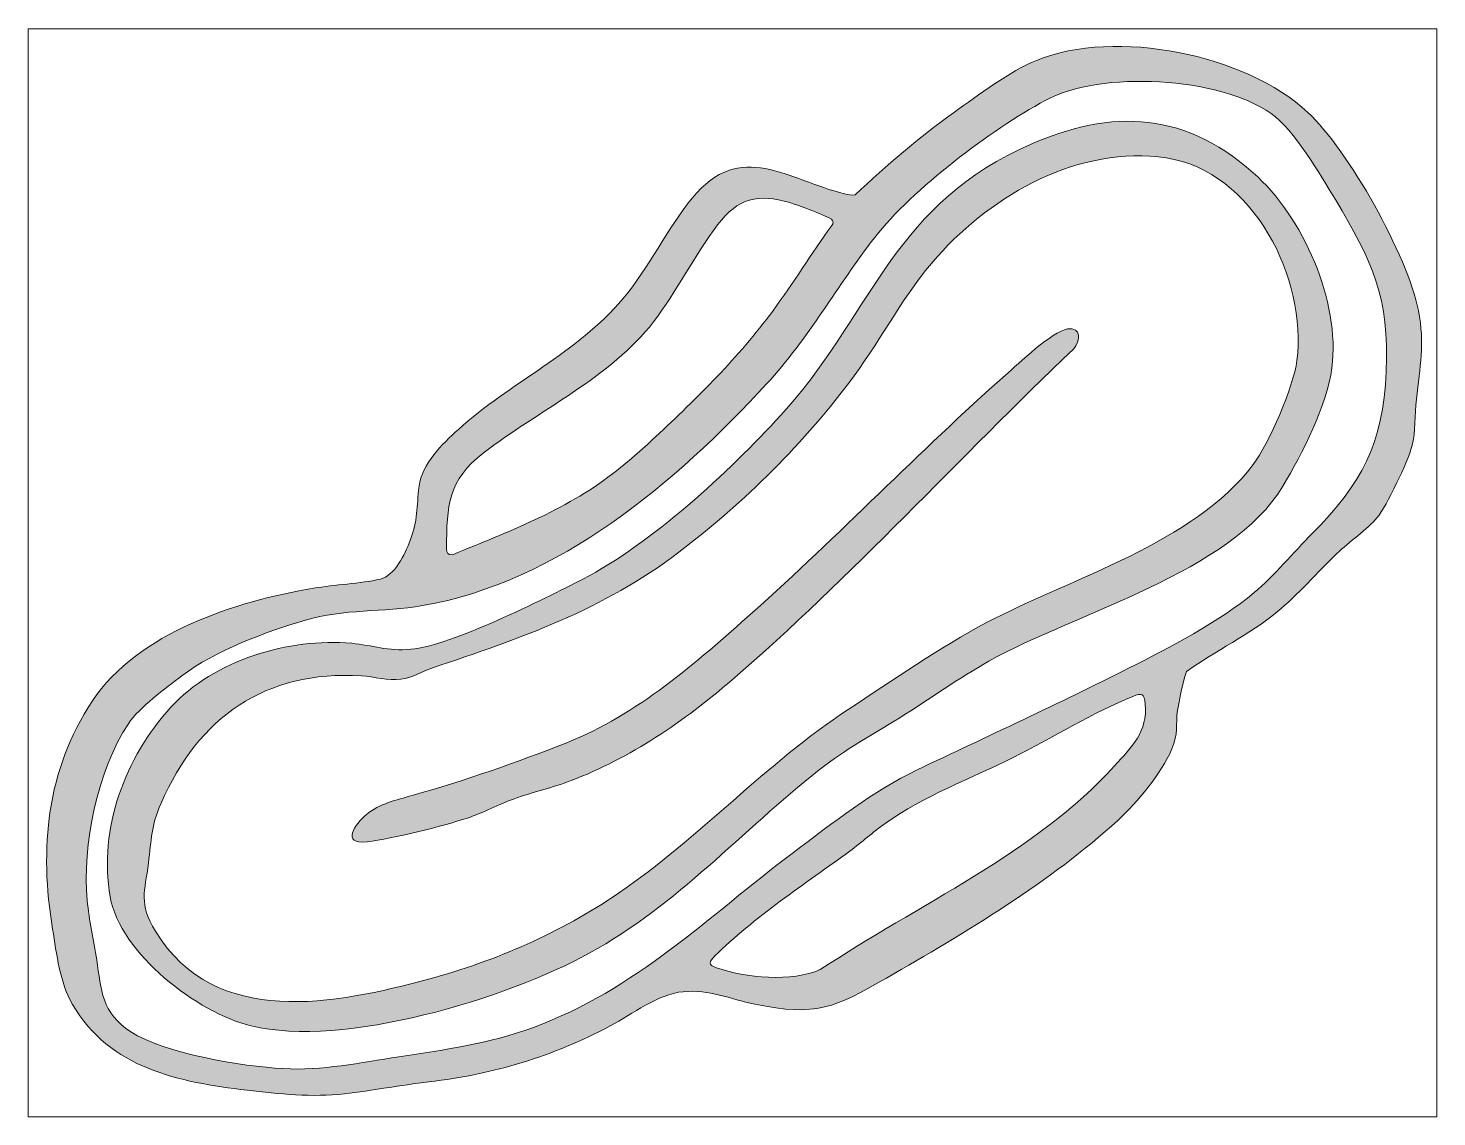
# Model space of a CAD drawing. Extents: x 820 to 1100, y 432 to 648.
import ezdxf

# ---------------------------------------------------------------- set-up
doc = ezdxf.new("R2010")
doc.units = 0
doc.header["$MEASUREMENT"] = 0
doc.layers.add('Layer 1', color=7, linetype='Continuous', lineweight=0)

# ---------------------------------------------------------------- blocks, each defined once
blk = doc.blocks.new('Block_1')
at = {"layer": 'Layer 1', "true_color": 0x000000, "transparency": 33554687}
h = blk.add_hatch(color=18, dxfattribs=at)
h.dxf.hatch_style = 2
edge = h.paths.add_edge_path()
edge.add_spline(control_points=[(1036.11, 501.46), (1039.53, 505.25), (1042.72, 508.27), (1042.21, 513.74), (1042, 515.95), (1041.55, 515.97), (1039.71, 515.25), (1032.1, 512.25), (1023.42, 506.82), (1015.89, 503.08), (1007.32, 498.84), (998.22, 495.52), (990.38, 489.95), (987.97, 488.25), (985.76, 486.22), (983.38, 484.48), (974.74, 478.16), (964.01, 471.1), (956.51, 463.59), (955.29, 462.36), (955.05, 461.88), (956.81, 461.24), (962.48, 459.17), (971.92, 458.38), (977.49, 460.86), (996.72, 473.68), (1020.46, 484.14), (1036.11, 501.46)], knot_values=[0, 0, 0, 0, 1, 1, 1, 2, 2, 2, 3, 3, 3, 4, 4, 4, 5, 5, 5, 6, 6, 6, 7, 7, 7, 8, 8, 8, 9, 9, 9, 9], degree=3, periodic=0)
edge = h.paths.add_edge_path()
edge.add_spline(control_points=[(944.68, 566.96), (952.97, 574.68), (961.22, 582.84), (968, 591.99), (972.1, 597.52), (975.72, 603.44), (979.76, 609.02), (980.11, 609.53), (980.16, 609.88), (979.69, 610.31), (979.16, 610.81), (972.58, 613.26), (971.45, 613.59), (965.09, 615.48), (961.08, 614.53), (957.04, 609.18), (952.46, 603.09), (948.89, 595.92), (944.24, 589.83), (935.93, 578.96), (921.23, 572.1), (910.36, 563.71), (903.41, 558.34), (903.04, 553.29), (903.05, 544.68), (903.05, 543.8), (903.32, 543.39), (904.23, 543.49), (915.32, 548.05), (926.5, 552.23), (936.1, 559.58), (939.07, 561.85), (941.94, 564.41), (944.68, 566.96)], knot_values=[0, 0, 0, 0, 1, 1, 1, 2, 2, 2, 3, 3, 3, 4, 4, 4, 5, 5, 5, 6, 6, 6, 7, 7, 7, 8, 8, 8, 9, 9, 9, 10, 10, 10, 11, 11, 11, 11], degree=3, periodic=0)
edge = h.paths.add_edge_path()
edge.add_spline(control_points=[(1067.31, 631.32), (1056.9, 638.65), (1033.42, 639.98), (1022.28, 633.94), (1011.41, 628.05), (995.93, 616.37), (988.34, 606.68), (980.92, 597.18), (975.14, 586.53), (966.85, 577.55), (948.73, 557.92), (925.41, 538.01), (898.25, 533.35), (890.42, 532.01), (882.51, 532.71), (874.97, 530.47), (866.85, 528.06), (857.04, 524.42), (850.33, 519.36), (847.06, 516.9), (841.86, 513.11), (839.68, 509.84), (833.55, 500.66), (830.45, 485.53), (831.48, 474.62), (831.85, 470.68), (832.78, 466.75), (833.37, 462.83), (834.29, 456.77), (834.3, 452.29), (840.15, 448.5), (846.98, 444.08), (862.3, 441.6), (870.47, 441.14), (878.32, 440.69), (885.84, 442.35), (893.55, 443.52), (903.15, 444.97), (911.1, 446.01), (920.34, 449.37), (940.65, 456.75), (955.23, 471.49), (972.14, 484.19), (979.84, 489.99), (988.07, 496.48), (996.75, 500.62), (1010.85, 507.34), (1024.94, 513.83), (1038.89, 520.87), (1046.93, 524.93), (1057.04, 530.16), (1063.91, 535.93), (1067.77, 539.17), (1071.78, 544), (1075.43, 547.68), (1085.35, 557.67), (1089.54, 565.45), (1090.21, 579.94), (1090.89, 594.63), (1087.39, 602.05), (1080.07, 614.21), (1077.11, 619.13), (1071.84, 628.14), (1067.31, 631.32)], knot_values=[0, 0, 0, 0, 1, 1, 1, 2, 2, 2, 3, 3, 3, 4, 4, 4, 5, 5, 5, 6, 6, 6, 7, 7, 7, 8, 8, 8, 9, 9, 9, 10, 10, 10, 11, 11, 11, 12, 12, 12, 13, 13, 13, 14, 14, 14, 15, 15, 15, 16, 16, 16, 17, 17, 17, 18, 18, 18, 19, 19, 19, 20, 20, 20, 21, 21, 21, 21], degree=3, periodic=0)
edge = h.paths.add_edge_path()
edge.add_spline(control_points=[(1088.42, 550.89), (1086.45, 548.53), (1082.71, 545.96), (1080.36, 543.72), (1076.39, 539.96), (1072.68, 535.51), (1068.47, 532.09), (1062.97, 527.62), (1056.25, 524.31), (1050.43, 520.26), (1050.09, 519.81), (1048.78, 513.57), (1048.64, 512.55), (1048.21, 509.64), (1048.85, 507.79), (1047.52, 504.81), (1045.26, 499.74), (1040.79, 494.32), (1036.73, 490.59), (1023.54, 478.47), (1006.24, 468.13), (990.67, 459.19), (980.43, 453.3), (976.69, 451.45), (964.43, 453.98), (959.45, 455), (955.48, 456.96), (950.19, 456.47), (945.04, 456), (940.14, 452.04), (935.65, 449.66), (924.06, 443.52), (912.55, 440.06), (899.52, 438.51), (893.88, 437.84), (888.29, 436.79), (882.69, 436.14), (876.33, 435.4), (869.65, 436.1), (863.31, 436.86), (849.69, 438.48), (836, 441.14), (828.56, 453.94), (826, 458.34), (825.41, 463.92), (824.58, 468.92), (821.95, 484.97), (823.32, 500.53), (832.53, 514.36), (841.63, 528.02), (861.04, 534.21), (876.55, 536.81), (880.78, 537.52), (885.83, 537.71), (889.86, 538.62), (892.72, 539.26), (894.77, 543.64), (895.74, 546.17), (897.38, 550.4), (897.04, 552.94), (897.58, 557.11), (898.17, 561.6), (902.16, 565.5), (905.4, 568.44), (915.67, 577.73), (929.07, 583.65), (938.16, 594.46), (943.39, 600.68), (947, 608.4), (951.97, 614.49), (961.55, 626.26), (971.09, 618.09), (982.33, 615.35), (983.02, 615.19), (983.7, 614.96), (984.43, 615.15), (990.72, 621.08), (997.18, 626.56), (1004.2, 631.61), (1008.83, 634.93), (1015.38, 639.82), (1020.54, 641.92), (1036.32, 648.34), (1062.19, 643.17), (1074.6, 631.54), (1082.73, 623.93), (1094.49, 603.01), (1096.61, 592.11), (1097.93, 585.33), (1096.89, 581.05), (1096.2, 574.43), (1095.87, 571.28), (1096.1, 568.1), (1095.31, 565.01), (1094.59, 562.17), (1090.25, 553.06), (1088.42, 550.89)], knot_values=[0, 0, 0, 0, 1, 1, 1, 2, 2, 2, 3, 3, 3, 4, 4, 4, 5, 5, 5, 6, 6, 6, 7, 7, 7, 8, 8, 8, 9, 9, 9, 10, 10, 10, 11, 11, 11, 12, 12, 12, 13, 13, 13, 14, 14, 14, 15, 15, 15, 16, 16, 16, 17, 17, 17, 18, 18, 18, 19, 19, 19, 20, 20, 20, 21, 21, 21, 22, 22, 22, 23, 23, 23, 24, 24, 24, 25, 25, 25, 26, 26, 26, 27, 27, 27, 28, 28, 28, 29, 29, 29, 30, 30, 30, 31, 31, 31, 32, 32, 32, 32], degree=3, periodic=0)
h = blk.add_hatch(color=18, dxfattribs=at)
h.dxf.hatch_style = 2
edge = h.paths.add_edge_path()
edge.add_spline(control_points=[(1063.71, 561.44), (1066.91, 565.68), (1071.71, 576.91), (1072.41, 582.14), (1074.57, 598.27), (1063.72, 619.95), (1046.37, 622.51), (1029.15, 625.05), (1011.93, 615.31), (1000.8, 602.87), (994.34, 595.65), (989.94, 586.9), (984.22, 579.13), (974.32, 565.68), (962.55, 554.11), (949.3, 543.98), (934.26, 532.49), (917.84, 526.84), (900.13, 520.92), (898.11, 520.24), (896.14, 518.91), (893.97, 518.67), (891.37, 518.38), (888.68, 519.2), (886.08, 519.36), (866.96, 520.53), (853.62, 511.14), (846.19, 493.98), (844.2, 489.4), (844.27, 486.83), (843.68, 482.09), (842.96, 476.33), (841.68, 474.05), (845.06, 468.52), (856.96, 449.01), (881.03, 453.99), (899.45, 458.97), (912.93, 462.62), (925.78, 468.21), (937.3, 476.08), (953.33, 487.04), (966.84, 502.04), (983.04, 512.65), (991.78, 518.39), (1001.43, 525.15), (1010.6, 529.96), (1027.42, 538.79), (1051.93, 545.83), (1063.71, 561.44)], knot_values=[0, 0, 0, 0, 1, 1, 1, 2, 2, 2, 3, 3, 3, 4, 4, 4, 5, 5, 5, 6, 6, 6, 7, 7, 7, 8, 8, 8, 9, 9, 9, 10, 10, 10, 11, 11, 11, 12, 12, 12, 13, 13, 13, 14, 14, 14, 15, 15, 15, 16, 16, 16, 16], degree=3, periodic=0)
edge = h.paths.add_edge_path()
edge.add_spline(control_points=[(1063.7, 619.56), (1073.57, 610.87), (1081.11, 593.92), (1079.37, 580.7), (1078.37, 573.08), (1073.54, 563.72), (1069.6, 557.11), (1059.37, 539.94), (1028.3, 531.91), (1011.08, 522.29), (1005.07, 518.93), (999.22, 514.65), (993.31, 511.01), (987.47, 507.42), (982.82, 504.99), (977.29, 500.64), (961.64, 488.33), (949.18, 473.88), (931.48, 464.14), (914.97, 455.05), (882.63, 445.22), (864.12, 449.66), (853.47, 452.22), (838.02, 464.09), (836.06, 475.36), (833.69, 488.98), (839.02, 503.14), (848.16, 513.13), (856.7, 522.47), (871.7, 526.98), (884.16, 525.84), (888.33, 525.46), (891.33, 524.24), (895.92, 524.65), (904.06, 525.38), (922.33, 534.61), (930.17, 538.63), (943.86, 545.65), (959.2, 559.88), (969.64, 571.27), (987.14, 590.38), (991.45, 612), (1017.15, 624.18), (1034.24, 632.28), (1049.16, 632.36), (1063.7, 619.56)], knot_values=[0, 0, 0, 0, 1, 1, 1, 2, 2, 2, 3, 3, 3, 4, 4, 4, 5, 5, 5, 6, 6, 6, 7, 7, 7, 8, 8, 8, 9, 9, 9, 10, 10, 10, 11, 11, 11, 12, 12, 12, 13, 13, 13, 14, 14, 14, 15, 15, 15, 15], degree=3, periodic=0)
h = blk.add_hatch(color=18, dxfattribs=at)
h.dxf.hatch_style = 2
edge = h.paths.add_edge_path()
edge.add_spline(control_points=[(1027.96, 584.47), (1005.08, 562.74), (983.82, 539.2), (959.88, 518.52), (950.51, 510.43), (939.49, 502.9), (927.84, 498.49), (924.15, 497.09), (920.26, 496.22), (916.56, 494.9), (913.42, 493.78), (910.35, 492.08), (907.2, 491.05), (902.25, 489.42), (892.3, 486.91), (887.22, 486.32), (881.93, 485.7), (884.84, 489.89), (887.08, 491.73), (889.74, 493.91), (893, 494.63), (896.23, 495.54), (906.67, 498.5), (916.9, 502.05), (927, 506.05), (941.08, 511.64), (952.82, 522.01), (963.96, 531.96), (981.14, 547.29), (997.1, 563.96), (1014.36, 579.23), (1016.93, 581.51), (1023.71, 588), (1026.74, 588.45), (1029.54, 588.87), (1029.28, 585.99), (1027.96, 584.47)], knot_values=[0, 0, 0, 0, 1, 1, 1, 2, 2, 2, 3, 3, 3, 4, 4, 4, 5, 5, 5, 6, 6, 6, 7, 7, 7, 8, 8, 8, 9, 9, 9, 10, 10, 10, 11, 11, 11, 12, 12, 12, 12], degree=3, periodic=0)
at = {"layer": 'Layer 1'}
for points, knots in [([(1100.28, 648.21), (1100.28, 648.21), (1100.28, 431.55), (1100.28, 431.55), (1100.28, 431.55), (819.72, 431.55), (819.72, 431.55), (819.72, 431.55), (819.72, 648.21), (819.72, 648.21), (819.72, 648.21), (1100.28, 648.21), (1100.28, 648.21)], [0, 0, 0, 0, 1, 1, 1, 2, 2, 2, 3, 3, 3, 4, 4, 4, 4]), ([(1088.42, 550.89), (1090.25, 553.06), (1094.59, 562.17), (1095.31, 565.01), (1096.1, 568.1), (1095.87, 571.28), (1096.2, 574.43), (1096.89, 581.05), (1097.93, 585.33), (1096.61, 592.11), (1094.49, 603.01), (1082.73, 623.93), (1074.6, 631.54), (1062.19, 643.17), (1036.32, 648.34), (1020.54, 641.92), (1015.38, 639.82), (1008.83, 634.93), (1004.2, 631.61), (997.18, 626.56), (990.72, 621.08), (984.43, 615.15), (983.7, 614.96), (983.02, 615.19), (982.33, 615.35), (971.09, 618.09), (961.55, 626.26), (951.97, 614.49), (947, 608.4), (943.39, 600.68), (938.16, 594.46), (929.07, 583.65), (915.67, 577.73), (905.4, 568.44), (902.16, 565.5), (898.17, 561.6), (897.58, 557.11), (897.04, 552.94), (897.38, 550.4), (895.74, 546.17), (894.77, 543.64), (892.72, 539.26), (889.86, 538.62), (885.83, 537.71), (880.78, 537.52), (876.55, 536.81), (861.04, 534.21), (841.63, 528.02), (832.53, 514.36), (823.32, 500.53), (821.95, 484.97), (824.58, 468.92), (825.41, 463.92), (826, 458.34), (828.56, 453.94), (836, 441.14), (849.69, 438.48), (863.31, 436.86), (869.65, 436.1), (876.33, 435.4), (882.69, 436.14), (888.29, 436.79), (893.88, 437.84), (899.52, 438.51), (912.55, 440.06), (924.06, 443.52), (935.65, 449.66), (940.14, 452.04), (945.04, 456), (950.19, 456.47), (955.48, 456.96), (959.45, 455), (964.43, 453.98), (976.69, 451.45), (980.43, 453.3), (990.67, 459.19), (1006.24, 468.13), (1023.54, 478.47), (1036.73, 490.59), (1040.79, 494.32), (1045.26, 499.74), (1047.52, 504.81), (1048.85, 507.79), (1048.21, 509.64), (1048.64, 512.55), (1048.78, 513.57), (1050.09, 519.81), (1050.43, 520.26), (1056.25, 524.31), (1062.97, 527.62), (1068.47, 532.09), (1072.68, 535.51), (1076.39, 539.96), (1080.36, 543.72), (1082.71, 545.96), (1086.45, 548.53), (1088.42, 550.89)], [0, 0, 0, 0, 1, 1, 1, 2, 2, 2, 3, 3, 3, 4, 4, 4, 5, 5, 5, 6, 6, 6, 7, 7, 7, 8, 8, 8, 9, 9, 9, 10, 10, 10, 11, 11, 11, 12, 12, 12, 13, 13, 13, 14, 14, 14, 15, 15, 15, 16, 16, 16, 17, 17, 17, 18, 18, 18, 19, 19, 19, 20, 20, 20, 21, 21, 21, 22, 22, 22, 23, 23, 23, 24, 24, 24, 25, 25, 25, 26, 26, 26, 27, 27, 27, 28, 28, 28, 29, 29, 29, 30, 30, 30, 31, 31, 31, 32, 32, 32, 32]), ([(1088.42, 550.89), (1086.45, 548.53), (1082.71, 545.96), (1080.36, 543.72), (1076.39, 539.96), (1072.68, 535.51), (1068.47, 532.09), (1062.97, 527.62), (1056.25, 524.31), (1050.43, 520.26), (1050.09, 519.81), (1048.78, 513.57), (1048.64, 512.55), (1048.21, 509.64), (1048.85, 507.79), (1047.52, 504.81), (1045.26, 499.74), (1040.79, 494.32), (1036.73, 490.59), (1023.54, 478.47), (1006.24, 468.13), (990.67, 459.19), (980.43, 453.3), (976.69, 451.45), (964.43, 453.98), (959.45, 455), (955.48, 456.96), (950.19, 456.47), (945.04, 456), (940.14, 452.04), (935.65, 449.66), (924.06, 443.52), (912.55, 440.06), (899.52, 438.51), (893.88, 437.84), (888.29, 436.79), (882.69, 436.14), (876.33, 435.4), (869.65, 436.1), (863.31, 436.86), (849.69, 438.48), (836, 441.14), (828.56, 453.94), (826, 458.34), (825.41, 463.92), (824.58, 468.92), (821.95, 484.97), (823.32, 500.53), (832.53, 514.36), (841.63, 528.02), (861.04, 534.21), (876.55, 536.81), (880.78, 537.52), (885.83, 537.71), (889.86, 538.62), (892.72, 539.26), (894.77, 543.64), (895.74, 546.17), (897.38, 550.4), (897.04, 552.94), (897.58, 557.11), (898.17, 561.6), (902.16, 565.5), (905.4, 568.44), (915.67, 577.73), (929.07, 583.65), (938.16, 594.46), (943.39, 600.68), (947, 608.4), (951.97, 614.49), (961.55, 626.26), (971.09, 618.09), (982.33, 615.35), (983.02, 615.19), (983.7, 614.96), (984.43, 615.15), (990.72, 621.08), (997.18, 626.56), (1004.2, 631.61), (1008.83, 634.93), (1015.38, 639.82), (1020.54, 641.92), (1036.32, 648.34), (1062.19, 643.17), (1074.6, 631.54), (1082.73, 623.93), (1094.49, 603.01), (1096.61, 592.11), (1097.93, 585.33), (1096.89, 581.05), (1096.2, 574.43), (1095.87, 571.28), (1096.1, 568.1), (1095.31, 565.01), (1094.59, 562.17), (1090.25, 553.06), (1088.42, 550.89)], [0, 0, 0, 0, 1, 1, 1, 2, 2, 2, 3, 3, 3, 4, 4, 4, 5, 5, 5, 6, 6, 6, 7, 7, 7, 8, 8, 8, 9, 9, 9, 10, 10, 10, 11, 11, 11, 12, 12, 12, 13, 13, 13, 14, 14, 14, 15, 15, 15, 16, 16, 16, 17, 17, 17, 18, 18, 18, 19, 19, 19, 20, 20, 20, 21, 21, 21, 22, 22, 22, 23, 23, 23, 24, 24, 24, 25, 25, 25, 26, 26, 26, 27, 27, 27, 28, 28, 28, 29, 29, 29, 30, 30, 30, 31, 31, 31, 32, 32, 32, 32]), ([(1067.31, 631.32), (1056.9, 638.65), (1033.42, 639.98), (1022.28, 633.94), (1011.41, 628.05), (995.93, 616.37), (988.34, 606.68), (980.92, 597.18), (975.14, 586.53), (966.85, 577.55), (948.73, 557.92), (925.41, 538.01), (898.25, 533.35), (890.42, 532.01), (882.51, 532.71), (874.97, 530.47), (866.85, 528.06), (857.04, 524.42), (850.33, 519.36), (847.06, 516.9), (841.86, 513.11), (839.68, 509.84), (833.55, 500.66), (830.45, 485.53), (831.48, 474.62), (831.85, 470.68), (832.78, 466.75), (833.37, 462.83), (834.29, 456.77), (834.3, 452.29), (840.15, 448.5), (846.98, 444.08), (862.3, 441.6), (870.47, 441.14), (878.32, 440.69), (885.84, 442.35), (893.55, 443.52), (903.15, 444.97), (911.1, 446.01), (920.34, 449.37), (940.65, 456.75), (955.23, 471.49), (972.14, 484.19), (979.84, 489.99), (988.07, 496.48), (996.75, 500.62), (1010.85, 507.34), (1024.94, 513.83), (1038.89, 520.87), (1046.93, 524.93), (1057.04, 530.16), (1063.91, 535.93), (1067.77, 539.17), (1071.78, 544), (1075.43, 547.68), (1085.35, 557.67), (1089.54, 565.45), (1090.21, 579.94), (1090.89, 594.63), (1087.39, 602.05), (1080.07, 614.21), (1077.11, 619.13), (1071.84, 628.14), (1067.31, 631.32)], [0, 0, 0, 0, 1, 1, 1, 2, 2, 2, 3, 3, 3, 4, 4, 4, 5, 5, 5, 6, 6, 6, 7, 7, 7, 8, 8, 8, 9, 9, 9, 10, 10, 10, 11, 11, 11, 12, 12, 12, 13, 13, 13, 14, 14, 14, 15, 15, 15, 16, 16, 16, 17, 17, 17, 18, 18, 18, 19, 19, 19, 20, 20, 20, 21, 21, 21, 21]), ([(1067.31, 631.32), (1071.84, 628.14), (1077.11, 619.13), (1080.07, 614.21), (1087.39, 602.05), (1090.89, 594.63), (1090.21, 579.94), (1089.54, 565.45), (1085.35, 557.67), (1075.43, 547.68), (1071.78, 544), (1067.77, 539.17), (1063.91, 535.93), (1057.04, 530.16), (1046.93, 524.93), (1038.89, 520.87), (1024.94, 513.83), (1010.85, 507.34), (996.75, 500.62), (988.07, 496.48), (979.84, 489.99), (972.14, 484.19), (955.23, 471.49), (940.65, 456.75), (920.34, 449.37), (911.1, 446.01), (903.15, 444.97), (893.55, 443.52), (885.84, 442.35), (878.32, 440.69), (870.47, 441.14), (862.3, 441.6), (846.98, 444.08), (840.15, 448.5), (834.3, 452.29), (834.29, 456.77), (833.37, 462.83), (832.78, 466.75), (831.85, 470.68), (831.48, 474.62), (830.45, 485.53), (833.55, 500.66), (839.68, 509.84), (841.86, 513.11), (847.06, 516.9), (850.33, 519.36), (857.04, 524.42), (866.85, 528.06), (874.97, 530.47), (882.51, 532.71), (890.42, 532.01), (898.25, 533.35), (925.41, 538.01), (948.73, 557.92), (966.85, 577.55), (975.14, 586.53), (980.92, 597.18), (988.34, 606.68), (995.93, 616.37), (1011.41, 628.05), (1022.28, 633.94), (1033.42, 639.98), (1056.9, 638.65), (1067.31, 631.32)], [0, 0, 0, 0, 1, 1, 1, 2, 2, 2, 3, 3, 3, 4, 4, 4, 5, 5, 5, 6, 6, 6, 7, 7, 7, 8, 8, 8, 9, 9, 9, 10, 10, 10, 11, 11, 11, 12, 12, 12, 13, 13, 13, 14, 14, 14, 15, 15, 15, 16, 16, 16, 17, 17, 17, 18, 18, 18, 19, 19, 19, 20, 20, 20, 21, 21, 21, 21]), ([(1063.7, 619.56), (1049.16, 632.36), (1034.24, 632.28), (1017.15, 624.18), (991.45, 612), (987.14, 590.38), (969.64, 571.27), (959.2, 559.88), (943.86, 545.65), (930.17, 538.63), (922.33, 534.61), (904.06, 525.38), (895.92, 524.65), (891.33, 524.24), (888.33, 525.46), (884.16, 525.84), (871.7, 526.98), (856.7, 522.47), (848.16, 513.13), (839.02, 503.14), (833.69, 488.98), (836.06, 475.36), (838.02, 464.09), (853.47, 452.22), (864.12, 449.66), (882.63, 445.22), (914.97, 455.05), (931.48, 464.14), (949.18, 473.88), (961.64, 488.33), (977.29, 500.64), (982.82, 504.99), (987.47, 507.42), (993.31, 511.01), (999.22, 514.65), (1005.07, 518.93), (1011.08, 522.29), (1028.3, 531.91), (1059.37, 539.94), (1069.6, 557.11), (1073.54, 563.72), (1078.37, 573.08), (1079.37, 580.7), (1081.11, 593.92), (1073.57, 610.87), (1063.7, 619.56)], [0, 0, 0, 0, 1, 1, 1, 2, 2, 2, 3, 3, 3, 4, 4, 4, 5, 5, 5, 6, 6, 6, 7, 7, 7, 8, 8, 8, 9, 9, 9, 10, 10, 10, 11, 11, 11, 12, 12, 12, 13, 13, 13, 14, 14, 14, 15, 15, 15, 15]), ([(1063.7, 619.56), (1073.57, 610.87), (1081.11, 593.92), (1079.37, 580.7), (1078.37, 573.08), (1073.54, 563.72), (1069.6, 557.11), (1059.37, 539.94), (1028.3, 531.91), (1011.08, 522.29), (1005.07, 518.93), (999.22, 514.65), (993.31, 511.01), (987.47, 507.42), (982.82, 504.99), (977.29, 500.64), (961.64, 488.33), (949.18, 473.88), (931.48, 464.14), (914.97, 455.05), (882.63, 445.22), (864.12, 449.66), (853.47, 452.22), (838.02, 464.09), (836.06, 475.36), (833.69, 488.98), (839.02, 503.14), (848.16, 513.13), (856.7, 522.47), (871.7, 526.98), (884.16, 525.84), (888.33, 525.46), (891.33, 524.24), (895.92, 524.65), (904.06, 525.38), (922.33, 534.61), (930.17, 538.63), (943.86, 545.65), (959.2, 559.88), (969.64, 571.27), (987.14, 590.38), (991.45, 612), (1017.15, 624.18), (1034.24, 632.28), (1049.16, 632.36), (1063.7, 619.56)], [0, 0, 0, 0, 1, 1, 1, 2, 2, 2, 3, 3, 3, 4, 4, 4, 5, 5, 5, 6, 6, 6, 7, 7, 7, 8, 8, 8, 9, 9, 9, 10, 10, 10, 11, 11, 11, 12, 12, 12, 13, 13, 13, 14, 14, 14, 15, 15, 15, 15]), ([(1063.71, 561.44), (1066.91, 565.68), (1071.71, 576.91), (1072.41, 582.14), (1074.57, 598.27), (1063.72, 619.95), (1046.37, 622.51), (1029.15, 625.05), (1011.93, 615.31), (1000.8, 602.87), (994.34, 595.65), (989.94, 586.9), (984.22, 579.13), (974.32, 565.68), (962.55, 554.11), (949.3, 543.98), (934.26, 532.49), (917.84, 526.84), (900.13, 520.92), (898.11, 520.24), (896.14, 518.91), (893.97, 518.67), (891.37, 518.38), (888.68, 519.2), (886.08, 519.36), (866.96, 520.53), (853.62, 511.14), (846.19, 493.98), (844.2, 489.4), (844.27, 486.83), (843.68, 482.09), (842.96, 476.33), (841.68, 474.05), (845.06, 468.52), (856.96, 449.01), (881.03, 453.99), (899.45, 458.97), (912.93, 462.62), (925.78, 468.21), (937.3, 476.08), (953.33, 487.04), (966.84, 502.04), (983.04, 512.65), (991.78, 518.39), (1001.43, 525.15), (1010.6, 529.96), (1027.42, 538.79), (1051.93, 545.83), (1063.71, 561.44)], [0, 0, 0, 0, 1, 1, 1, 2, 2, 2, 3, 3, 3, 4, 4, 4, 5, 5, 5, 6, 6, 6, 7, 7, 7, 8, 8, 8, 9, 9, 9, 10, 10, 10, 11, 11, 11, 12, 12, 12, 13, 13, 13, 14, 14, 14, 15, 15, 15, 16, 16, 16, 16]), ([(1063.71, 561.44), (1051.93, 545.83), (1027.42, 538.79), (1010.6, 529.96), (1001.43, 525.15), (991.78, 518.39), (983.04, 512.65), (966.84, 502.04), (953.33, 487.04), (937.3, 476.08), (925.78, 468.21), (912.93, 462.62), (899.45, 458.97), (881.03, 453.99), (856.96, 449.01), (845.06, 468.52), (841.68, 474.05), (842.96, 476.33), (843.68, 482.09), (844.27, 486.83), (844.2, 489.4), (846.19, 493.98), (853.62, 511.14), (866.96, 520.53), (886.08, 519.36), (888.68, 519.2), (891.37, 518.38), (893.97, 518.67), (896.14, 518.91), (898.11, 520.24), (900.13, 520.92), (917.84, 526.84), (934.26, 532.49), (949.3, 543.98), (962.55, 554.11), (974.32, 565.68), (984.22, 579.13), (989.94, 586.9), (994.34, 595.65), (1000.8, 602.87), (1011.93, 615.31), (1029.15, 625.05), (1046.37, 622.51), (1063.72, 619.95), (1074.57, 598.27), (1072.41, 582.14), (1071.71, 576.91), (1066.91, 565.68), (1063.71, 561.44)], [0, 0, 0, 0, 1, 1, 1, 2, 2, 2, 3, 3, 3, 4, 4, 4, 5, 5, 5, 6, 6, 6, 7, 7, 7, 8, 8, 8, 9, 9, 9, 10, 10, 10, 11, 11, 11, 12, 12, 12, 13, 13, 13, 14, 14, 14, 15, 15, 15, 16, 16, 16, 16]), ([(944.68, 566.96), (952.97, 574.68), (961.22, 582.84), (968, 591.99), (972.1, 597.52), (975.72, 603.44), (979.76, 609.02), (980.11, 609.53), (980.16, 609.88), (979.69, 610.31), (979.16, 610.81), (972.58, 613.26), (971.45, 613.59), (965.09, 615.48), (961.08, 614.53), (957.04, 609.18), (952.46, 603.09), (948.89, 595.92), (944.24, 589.83), (935.93, 578.96), (921.23, 572.1), (910.36, 563.71), (903.41, 558.34), (903.04, 553.29), (903.05, 544.68), (903.05, 543.8), (903.32, 543.39), (904.23, 543.49), (915.32, 548.05), (926.5, 552.23), (936.1, 559.58), (939.07, 561.85), (941.94, 564.41), (944.68, 566.96)], [0, 0, 0, 0, 1, 1, 1, 2, 2, 2, 3, 3, 3, 4, 4, 4, 5, 5, 5, 6, 6, 6, 7, 7, 7, 8, 8, 8, 9, 9, 9, 10, 10, 10, 11, 11, 11, 11]), ([(944.68, 566.96), (941.94, 564.41), (939.07, 561.85), (936.1, 559.58), (926.5, 552.23), (915.32, 548.05), (904.23, 543.49), (903.32, 543.39), (903.05, 543.8), (903.05, 544.68), (903.04, 553.29), (903.41, 558.34), (910.36, 563.71), (921.23, 572.1), (935.93, 578.96), (944.24, 589.83), (948.89, 595.92), (952.46, 603.09), (957.04, 609.18), (961.08, 614.53), (965.09, 615.48), (971.45, 613.59), (972.58, 613.26), (979.16, 610.81), (979.69, 610.31), (980.16, 609.88), (980.11, 609.53), (979.76, 609.02), (975.72, 603.44), (972.1, 597.52), (968, 591.99), (961.22, 582.84), (952.97, 574.68), (944.68, 566.96)], [0, 0, 0, 0, 1, 1, 1, 2, 2, 2, 3, 3, 3, 4, 4, 4, 5, 5, 5, 6, 6, 6, 7, 7, 7, 8, 8, 8, 9, 9, 9, 10, 10, 10, 11, 11, 11, 11]), ([(1027.96, 584.47), (1029.28, 585.99), (1029.54, 588.87), (1026.74, 588.45), (1023.71, 588), (1016.93, 581.51), (1014.36, 579.23), (997.1, 563.96), (981.14, 547.29), (963.96, 531.96), (952.82, 522.01), (941.08, 511.64), (927, 506.05), (916.9, 502.05), (906.67, 498.5), (896.23, 495.54), (893, 494.63), (889.74, 493.91), (887.08, 491.73), (884.84, 489.89), (881.93, 485.7), (887.22, 486.32), (892.3, 486.91), (902.25, 489.42), (907.2, 491.05), (910.35, 492.08), (913.42, 493.78), (916.56, 494.9), (920.26, 496.22), (924.15, 497.09), (927.84, 498.49), (939.49, 502.9), (950.51, 510.43), (959.88, 518.52), (983.82, 539.2), (1005.08, 562.74), (1027.96, 584.47)], [0, 0, 0, 0, 1, 1, 1, 2, 2, 2, 3, 3, 3, 4, 4, 4, 5, 5, 5, 6, 6, 6, 7, 7, 7, 8, 8, 8, 9, 9, 9, 10, 10, 10, 11, 11, 11, 12, 12, 12, 12]), ([(1027.96, 584.47), (1005.08, 562.74), (983.82, 539.2), (959.88, 518.52), (950.51, 510.43), (939.49, 502.9), (927.84, 498.49), (924.15, 497.09), (920.26, 496.22), (916.56, 494.9), (913.42, 493.78), (910.35, 492.08), (907.2, 491.05), (902.25, 489.42), (892.3, 486.91), (887.22, 486.32), (881.93, 485.7), (884.84, 489.89), (887.08, 491.73), (889.74, 493.91), (893, 494.63), (896.23, 495.54), (906.67, 498.5), (916.9, 502.05), (927, 506.05), (941.08, 511.64), (952.82, 522.01), (963.96, 531.96), (981.14, 547.29), (997.1, 563.96), (1014.36, 579.23), (1016.93, 581.51), (1023.71, 588), (1026.74, 588.45), (1029.54, 588.87), (1029.28, 585.99), (1027.96, 584.47)], [0, 0, 0, 0, 1, 1, 1, 2, 2, 2, 3, 3, 3, 4, 4, 4, 5, 5, 5, 6, 6, 6, 7, 7, 7, 8, 8, 8, 9, 9, 9, 10, 10, 10, 11, 11, 11, 12, 12, 12, 12]), ([(1036.11, 501.46), (1039.53, 505.25), (1042.72, 508.27), (1042.21, 513.74), (1042, 515.95), (1041.55, 515.97), (1039.71, 515.25), (1032.1, 512.25), (1023.42, 506.82), (1015.89, 503.08), (1007.32, 498.84), (998.22, 495.52), (990.38, 489.95), (987.97, 488.25), (985.76, 486.22), (983.38, 484.48), (974.74, 478.16), (964.01, 471.1), (956.51, 463.59), (955.29, 462.36), (955.05, 461.88), (956.81, 461.24), (962.48, 459.17), (971.92, 458.38), (977.49, 460.86), (996.72, 473.68), (1020.46, 484.14), (1036.11, 501.46)], [0, 0, 0, 0, 1, 1, 1, 2, 2, 2, 3, 3, 3, 4, 4, 4, 5, 5, 5, 6, 6, 6, 7, 7, 7, 8, 8, 8, 9, 9, 9, 9]), ([(1036.11, 501.46), (1020.46, 484.14), (996.72, 473.68), (977.49, 460.86), (971.92, 458.38), (962.48, 459.17), (956.81, 461.24), (955.05, 461.88), (955.29, 462.36), (956.51, 463.59), (964.01, 471.1), (974.74, 478.16), (983.38, 484.48), (985.76, 486.22), (987.97, 488.25), (990.38, 489.95), (998.22, 495.52), (1007.32, 498.84), (1015.89, 503.08), (1023.42, 506.82), (1032.1, 512.25), (1039.71, 515.25), (1041.55, 515.97), (1042, 515.95), (1042.21, 513.74), (1042.72, 508.27), (1039.53, 505.25), (1036.11, 501.46)], [0, 0, 0, 0, 1, 1, 1, 2, 2, 2, 3, 3, 3, 4, 4, 4, 5, 5, 5, 6, 6, 6, 7, 7, 7, 8, 8, 8, 9, 9, 9, 9])]:
    blk.add_open_spline(points, degree=3, knots=knots, dxfattribs=at)
blk = doc.blocks.new('Block_0')
at = {"layer": 'Layer 1'}
blk.add_blockref('Block_1', (0, 0), dxfattribs=at)

msp = doc.modelspace()

# ---------------------------------------------------------------- block references
at = {"layer": 'Layer 1'}
msp.add_blockref('Block_0', (0, 0), dxfattribs=at)

doc.saveas('drawing.dxf')
